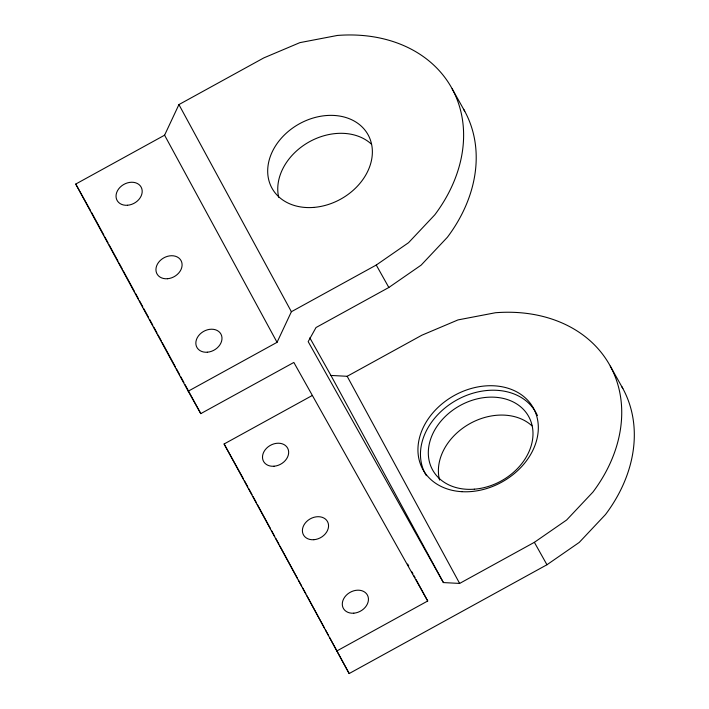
<?xml version="1.0" encoding="UTF-8"?>
<svg xmlns="http://www.w3.org/2000/svg" width="709" height="709" viewBox="0 0 709 709"><rect width="100%" height="100%" fill="white"/><g stroke="black" fill="none" stroke-linecap="round" stroke-linejoin="round"><path stroke-width="1.06" d="M164.585 135.189L178.925 104.586L263.792 57.908L299.907 42.629L337.387 35.45A150.795 117.845 -29.3 0 1 434.785 214.836L408.535 242.708L376.257 265.042L291.39 311.721L277.051 342.323L188.204 391.2L75.739 184.065L164.585 135.189L277.051 342.323M309.833 337.856L330.935 375.442L347.171 376.293L421.908 335.189L458.014 319.91L495.502 312.731A150.795 117.845 -29.3 0 1 592.901 492.117L566.651 519.989L534.373 542.323L459.636 583.427L443.4 582.576L308.176 341.632L316.019 327.531L388.842 287.482L421.128 265.139L447.379 237.267A150.795 117.845 -29.3 0 0 463.677 109.328M312.359 395.445L224.106 443.985L349.165 673.55L546.958 564.754L579.235 542.42L605.486 514.548A150.795 117.845 -29.3 0 0 621.784 386.609M188.204 391.2L200.789 413.631L293.845 362.45L427.713 600.993L336.571 651.119M610.263 366.083L622.848 388.514M452.147 88.802L464.741 111.242M534.373 542.323L546.958 564.754M376.257 265.042L388.842 287.482M224.106 443.985L243.559 479.054M75.739 184.065L90.397 210.316M347.171 376.293L459.636 583.427M330.935 375.442L443.4 582.576M178.925 104.586L291.39 311.721M407.648 564.036L408.703 565.977M411.876 571.817L412.93 573.758M413.985 575.708L415.04 577.649M416.094 579.59L427.713 600.993M244.614 481.003L247.787 486.835M248.841 488.785L252.005 494.616M253.06 496.557L256.233 502.397M257.287 504.338L270.483 528.648M271.547 530.598L274.711 536.429M275.766 538.379L278.938 544.211M279.993 546.16L297.417 578.252M298.471 580.192L301.644 586.024M302.699 587.974L305.863 593.805M306.917 595.755L324.341 627.846M325.404 629.787L328.568 635.627M329.623 637.568L349.165 673.55M91.443 212.23L103.904 235.184M104.941 237.098L108.06 242.832M109.097 244.747L112.208 250.49M112.731 251.447L118.004 261.16M119.059 263.101L122.223 268.924M123.277 270.865L134.347 291.266M135.401 293.207L138.565 299.03M139.62 300.971L142.784 306.802M143.838 308.743L148.589 317.481M149.643 319.422L152.807 325.254M153.862 327.195L157.026 333.026M158.08 334.967L161.244 340.79M162.299 342.731L175.477 367.014M176.532 368.955L179.696 374.786M180.751 376.727L183.915 382.55M184.969 384.491L200.789 413.631M426.41 475.677A63.216 49.4 -29.3 0 1 457.562 399.566A63.216 49.4 -29.3 0 1 537.422 415.589M439.553 480.046A54.974 42.957 -29.3 0 1 468.525 424.399A54.974 42.957 -29.3 0 1 531.945 425.825M278.672 197.27A54.974 42.957 -29.3 0 1 308.459 142.305A54.974 42.957 -29.3 0 1 371.312 144.06M353.791 613.188A13.746 10.741 -29.3 0 0 367.413 595.081A13.746 10.741 -29.3 0 0 344.911 596.845A13.746 10.741 -29.3 0 0 353.791 613.188M167.439 278.734A13.746 10.741 -29.3 0 0 181.061 260.628A13.746 10.741 -29.3 0 0 158.559 262.392A13.746 10.741 -29.3 0 0 167.439 278.734M474.321 489.183A54.974 42.957 -29.3 0 0 528.817 416.75A54.974 42.957 -29.3 0 0 438.818 423.796A54.974 42.957 -29.3 0 0 474.321 489.183M313.892 539.709A13.746 10.741 -29.3 0 0 327.523 521.602A13.746 10.741 -29.3 0 0 305.021 523.357A13.746 10.741 -29.3 0 0 313.892 539.709M127.54 205.255A13.746 10.741 -29.3 0 0 141.162 187.149A13.746 10.741 -29.3 0 0 118.66 188.904A13.746 10.741 -29.3 0 0 127.54 205.255M207.329 352.213A13.746 10.741 -29.3 0 0 220.951 334.107A13.746 10.741 -29.3 0 0 198.458 335.871A13.746 10.741 -29.3 0 0 207.329 352.213M461.984 491.691A63.216 49.4 -29.3 0 0 536.429 415.146A63.216 49.4 -29.3 0 0 435.991 409.43A63.216 49.4 -29.3 0 0 461.984 491.691M313.697 207.418A54.974 42.957 -29.3 0 0 368.193 134.985A54.974 42.957 -29.3 0 0 278.194 142.03A54.974 42.957 -29.3 0 0 313.697 207.418M274.002 466.23A13.746 10.741 -29.3 0 0 287.624 448.123A13.746 10.741 -29.3 0 0 265.122 449.878A13.746 10.741 -29.3 0 0 274.002 466.23"/></g></svg>
